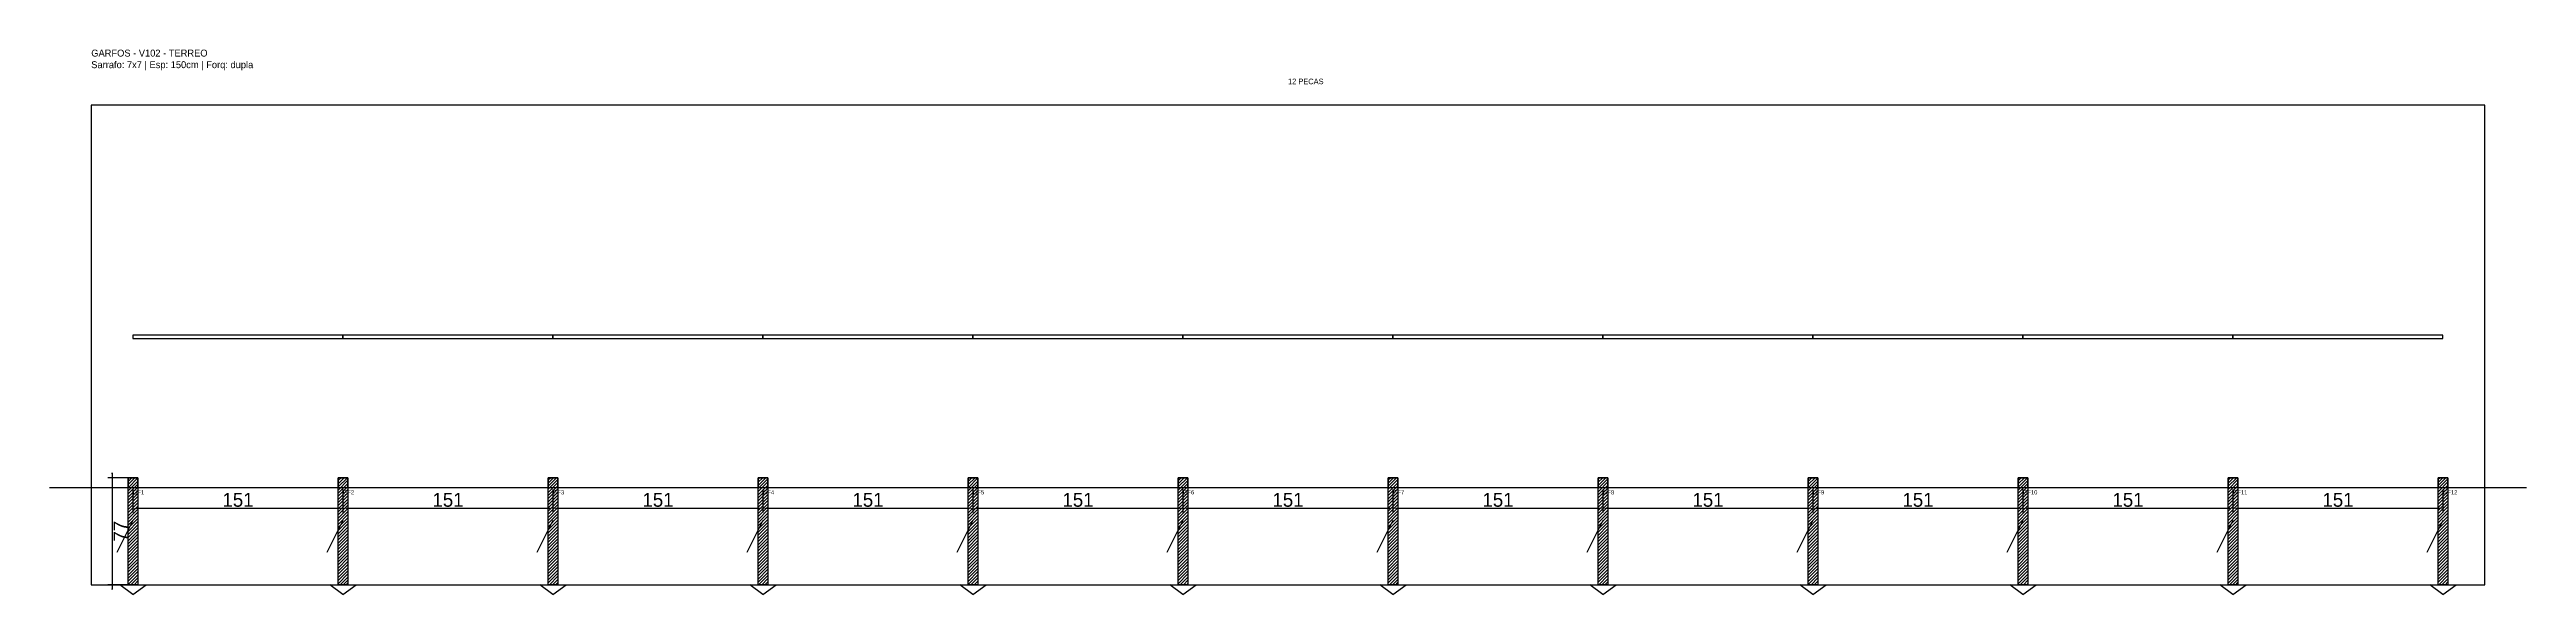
# Model space of a CAD drawing. Header units: metres. Extents: x -30 to 1751, y -84 to 308.
import ezdxf

# ---------------------------------------------------------------- set-up
doc = ezdxf.new("R2010")
doc.units = ezdxf.units.M
for name, color, linetype in [('BARRA_ANCORAGEM', 1, 'Continuous'), ('COTA', 241, 'Continuous'), ('GARFOS OK', 3, 'Continuous'), ('NOME DA VIGA', 6, 'Continuous'), ('SARR_7x7', 40, 'Continuous'), ('TIRAS REESCORAMENTO', 252, 'Continuous'), ('VIGAS', 3, 'Continuous')]:
    doc.layers.add(name, color=color, linetype=linetype)
doc.dimstyles.new('EZ DXF', dxfattribs={"dimtxt": 10, "dimasz": 3.5, "dimexe": 3, "dimexo": 1.5, "dimgap": 1, "dimtad": 1, "dimdec": 1, "dimdsep": 46, "dimcen": 2.5, "dimazin": 3, "dimtfac": 1, "dimtmove": 0, "dimatfit": 3})

msp = doc.modelspace()

# ---------------------------------------------------------------- hatches: boundary and pattern name
at = {"layer": 'COTA'}
h = msp.add_hatch(dxfattribs=at)
h.set_pattern_fill('ANSI31', scale=0.5)
h.paths.add_polyline_path([(26.5, 0), (33.5, 0), (33.5, -77), (26.5, -77)])
h = msp.add_hatch(dxfattribs=at)
h.set_pattern_fill('ANSI31', scale=0.5)
h.paths.add_polyline_path([(177.47, 0), (184.47, 0), (184.47, -77), (177.47, -77)])
h = msp.add_hatch(dxfattribs=at)
h.set_pattern_fill('ANSI31', scale=0.5)
h.paths.add_polyline_path([(328.44, 0), (335.44, 0), (335.44, -77), (328.44, -77)])
h = msp.add_hatch(dxfattribs=at)
h.set_pattern_fill('ANSI31', scale=0.5)
h.paths.add_polyline_path([(479.41, 0), (486.41, 0), (486.41, -77), (479.41, -77)])
h = msp.add_hatch(dxfattribs=at)
h.set_pattern_fill('ANSI31', scale=0.5)
h.paths.add_polyline_path([(630.38, 0), (637.38, 0), (637.38, -77), (630.38, -77)])
h = msp.add_hatch(dxfattribs=at)
h.set_pattern_fill('ANSI31', scale=0.5)
h.paths.add_polyline_path([(781.35, 0), (788.35, 0), (788.35, -77), (781.35, -77)])
h = msp.add_hatch(dxfattribs=at)
h.set_pattern_fill('ANSI31', scale=0.5)
h.paths.add_polyline_path([(932.32, 0), (939.32, 0), (939.32, -77), (932.32, -77)])
h = msp.add_hatch(dxfattribs=at)
h.set_pattern_fill('ANSI31', scale=0.5)
h.paths.add_polyline_path([(1083.29, 0), (1090.29, 0), (1090.29, -77), (1083.29, -77)])
h = msp.add_hatch(dxfattribs=at)
h.set_pattern_fill('ANSI31', scale=0.5)
h.paths.add_polyline_path([(1234.26, 0), (1241.26, 0), (1241.26, -77), (1234.26, -77)])
h = msp.add_hatch(dxfattribs=at)
h.set_pattern_fill('ANSI31', scale=0.5)
h.paths.add_polyline_path([(1385.23, 0), (1392.23, 0), (1392.23, -77), (1385.23, -77)])
h = msp.add_hatch(dxfattribs=at)
h.set_pattern_fill('ANSI31', scale=0.5)
h.paths.add_polyline_path([(1536.2, 0), (1543.2, 0), (1543.2, -77), (1536.2, -77)])
h = msp.add_hatch(dxfattribs=at)
h.set_pattern_fill('ANSI31', scale=0.5)
h.paths.add_polyline_path([(1687.17, 0), (1694.17, 0), (1694.17, -77), (1687.17, -77)])

# ---------------------------------------------------------------- linework, layer by layer
at = {"layer": 'BARRA_ANCORAGEM'}
for p, q in [((30, -30.8), (18.45, -53.9)), ((180.97, -30.8), (169.42, -53.9)), ((331.94, -30.8), (320.39, -53.9)), ((482.91, -30.8), (471.36, -53.9)), ((633.88, -30.8), (622.33, -53.9)), ((784.85, -30.8), (773.3, -53.9)), ((935.82, -30.8), (924.27, -53.9)), ((1086.79, -30.8), (1075.24, -53.9)), ((1237.76, -30.8), (1226.21, -53.9)), ((1388.73, -30.8), (1377.18, -53.9)), ((1539.7, -30.8), (1528.15, -53.9)), ((1690.67, -30.8), (1679.12, -53.9))]:
    msp.add_line(p, q, dxfattribs=at)
at = {"layer": 'GARFOS OK', "linetype": 'CONTINUOUS'}
msp.add_line((-30, -7), (1750.67, -7), dxfattribs=at)
at = {"layer": 'GARFOS OK'}
for p, q in [((30, -84), (20.5, -77)), ((20.5, -77), (39.5, -77)), ((30, -84), (39.5, -77)), ((180.97, -84), (171.47, -77)), ((171.47, -77), (190.47, -77)), ((180.97, -84), (190.47, -77)), ((331.94, -84), (322.44, -77)), ((322.44, -77), (341.44, -77)), ((331.94, -84), (341.44, -77)), ((482.91, -84), (473.41, -77)), ((473.41, -77), (492.41, -77)), ((482.91, -84), (492.41, -77)), ((633.88, -84), (624.38, -77)), ((624.38, -77), (643.38, -77)), ((633.88, -84), (643.38, -77)), ((784.85, -84), (775.35, -77)), ((775.35, -77), (794.35, -77)), ((784.85, -84), (794.35, -77)), ((935.82, -84), (926.32, -77)), ((926.32, -77), (945.32, -77)), ((935.82, -84), (945.32, -77)), ((1086.79, -84), (1077.29, -77)), ((1077.29, -77), (1096.29, -77)), ((1086.79, -84), (1096.29, -77)), ((1237.76, -84), (1228.26, -77)), ((1228.26, -77), (1247.26, -77)), ((1237.76, -84), (1247.26, -77)), ((1388.73, -84), (1379.23, -77)), ((1379.23, -77), (1398.23, -77)), ((1388.73, -84), (1398.23, -77)), ((1539.7, -84), (1530.2, -77)), ((1530.2, -77), (1549.2, -77)), ((1539.7, -84), (1549.2, -77)), ((1690.67, -84), (1681.17, -77)), ((1681.17, -77), (1700.17, -77)), ((1690.67, -84), (1700.17, -77))]:
    msp.add_line(p, q, dxfattribs=at)
for points in [[(26.5, 0), (33.5, 0), (33.5, -77), (26.5, -77), (26.5, 0)], [(177.47, 0), (184.47, 0), (184.47, -77), (177.47, -77), (177.47, 0)], [(328.44, 0), (335.44, 0), (335.44, -77), (328.44, -77), (328.44, 0)], [(479.41, 0), (486.41, 0), (486.41, -77), (479.41, -77), (479.41, 0)], [(630.38, 0), (637.38, 0), (637.38, -77), (630.38, -77), (630.38, 0)], [(781.35, 0), (788.35, 0), (788.35, -77), (781.35, -77), (781.35, 0)], [(932.32, 0), (939.32, 0), (939.32, -77), (932.32, -77), (932.32, 0)], [(1083.29, 0), (1090.29, 0), (1090.29, -77), (1083.29, -77), (1083.29, 0)], [(1234.26, 0), (1241.26, 0), (1241.26, -77), (1234.26, -77), (1234.26, 0)], [(1385.23, 0), (1392.23, 0), (1392.23, -77), (1385.23, -77), (1385.23, 0)], [(1536.2, 0), (1543.2, 0), (1543.2, -77), (1536.2, -77), (1536.2, 0)], [(1687.17, 0), (1694.17, 0), (1694.17, -77), (1687.17, -77), (1687.17, 0)]]:
    msp.add_lwpolyline(points, dxfattribs=at)
at = {"layer": 'SARR_7x7'}
for points in [[(26.5, -7), (33.5, -7), (33.5, 0), (26.5, 0), (26.5, -7)], [(177.47, -7), (184.47, -7), (184.47, 0), (177.47, 0), (177.47, -7)], [(328.44, -7), (335.44, -7), (335.44, 0), (328.44, 0), (328.44, -7)], [(479.41, -7), (486.41, -7), (486.41, 0), (479.41, 0), (479.41, -7)], [(630.38, -7), (637.38, -7), (637.38, 0), (630.38, 0), (630.38, -7)], [(781.35, -7), (788.35, -7), (788.35, 0), (781.35, 0), (781.35, -7)], [(932.32, -7), (939.32, -7), (939.32, 0), (932.32, 0), (932.32, -7)], [(1083.29, -7), (1090.29, -7), (1090.29, 0), (1083.29, 0), (1083.29, -7)], [(1234.26, -7), (1241.26, -7), (1241.26, 0), (1234.26, 0), (1234.26, -7)], [(1385.23, -7), (1392.23, -7), (1392.23, 0), (1385.23, 0), (1385.23, -7)], [(1536.2, -7), (1543.2, -7), (1543.2, 0), (1536.2, 0), (1536.2, -7)], [(1687.17, -7), (1694.17, -7), (1694.17, 0), (1687.17, 0), (1687.17, -7)]]:
    msp.add_lwpolyline(points, dxfattribs=at)
at = {"layer": 'TIRAS REESCORAMENTO'}
for points in [[(30, 100), (180.97, 100), (180.97, 102.5), (30, 102.5), (30, 100)], [(180.97, 100), (331.94, 100), (331.94, 102.5), (180.97, 102.5), (180.97, 100)], [(331.94, 100), (482.91, 100), (482.91, 102.5), (331.94, 102.5), (331.94, 100)], [(482.91, 100), (633.88, 100), (633.88, 102.5), (482.91, 102.5), (482.91, 100)], [(633.88, 100), (784.85, 100), (784.85, 102.5), (633.88, 102.5), (633.88, 100)], [(784.85, 100), (935.82, 100), (935.82, 102.5), (784.85, 102.5), (784.85, 100)], [(935.82, 100), (1086.79, 100), (1086.79, 102.5), (935.82, 102.5), (935.82, 100)], [(1086.79, 100), (1237.76, 100), (1237.76, 102.5), (1086.79, 102.5), (1086.79, 100)], [(1237.76, 100), (1388.73, 100), (1388.73, 102.5), (1237.76, 102.5), (1237.76, 100)], [(1388.73, 100), (1539.7, 100), (1539.7, 102.5), (1388.73, 102.5), (1388.73, 100)], [(1539.7, 100), (1690.67, 100), (1690.67, 102.5), (1539.7, 102.5), (1539.7, 100)]]:
    msp.add_lwpolyline(points, dxfattribs=at)
at = {"layer": 'VIGAS'}
msp.add_lwpolyline([(0, -77), (1720.67, -77), (1720.67, 268), (0, 268), (0, -77)], dxfattribs=at)

# ---------------------------------------------------------------- texts
at = {"layer": 'NOME DA VIGA'}
for s, height, p in [('12 PECAS', 4, (860.34, 283)), ('GF1', 3, (30, -12)), ('GF2', 3, (180.97, -12)), ('GF3', 3, (331.94, -12)), ('GF4', 3, (482.91, -12)), ('GF5', 3, (633.88, -12)), ('GF6', 3, (784.85, -12)), ('GF7', 3, (935.82, -12)), ('GF8', 3, (1086.79, -12)), ('GF9', 3, (1237.76, -12)), ('GF10', 3, (1388.73, -12)), ('GF11', 3, (1539.7, -12)), ('GF12', 3, (1690.67, -12))]:
    msp.add_text(s, height=height, dxfattribs=at).set_placement(p)
at = {"layer": 'NOME DA VIGA', "insert": (0, 293), "char_height": 5, "attachment_point": 7}
msp.add_mtext('GARFOS - V102 - TERREO\\PSarrafo: 7x7 | Esp: 150cm | Forq: dupla', dxfattribs=at)

# ---------------------------------------------------------------- dimensions: what is measured, and where the dimension line sits
at = {"layer": 'COTA'}
msp.add_linear_dim(base=(15, 0), p1=(30, 0), p2=(30, -77), angle=90, dimstyle='EZ DXF', dxfattribs=at).render()
for base, p1, p2 in [((30, -22), (30, -7), (180.97, -7)), ((180.97, -22), (180.97, -7), (331.94, -7)), ((331.94, -22), (331.94, -7), (482.91, -7)), ((482.91, -22), (482.91, -7), (633.88, -7)), ((633.88, -22), (633.88, -7), (784.85, -7)), ((784.85, -22), (784.85, -7), (935.82, -7)), ((935.82, -22), (935.82, -7), (1086.79, -7)), ((1086.79, -22), (1086.79, -7), (1237.76, -7)), ((1237.76, -22), (1237.76, -7), (1388.73, -7)), ((1388.73, -22), (1388.73, -7), (1539.7, -7)), ((1539.7, -22), (1539.7, -7), (1690.67, -7))]:
    msp.add_linear_dim(base=base, p1=p1, p2=p2, dimstyle='EZ DXF', dxfattribs=at).render()

doc.saveas('drawing.dxf')
